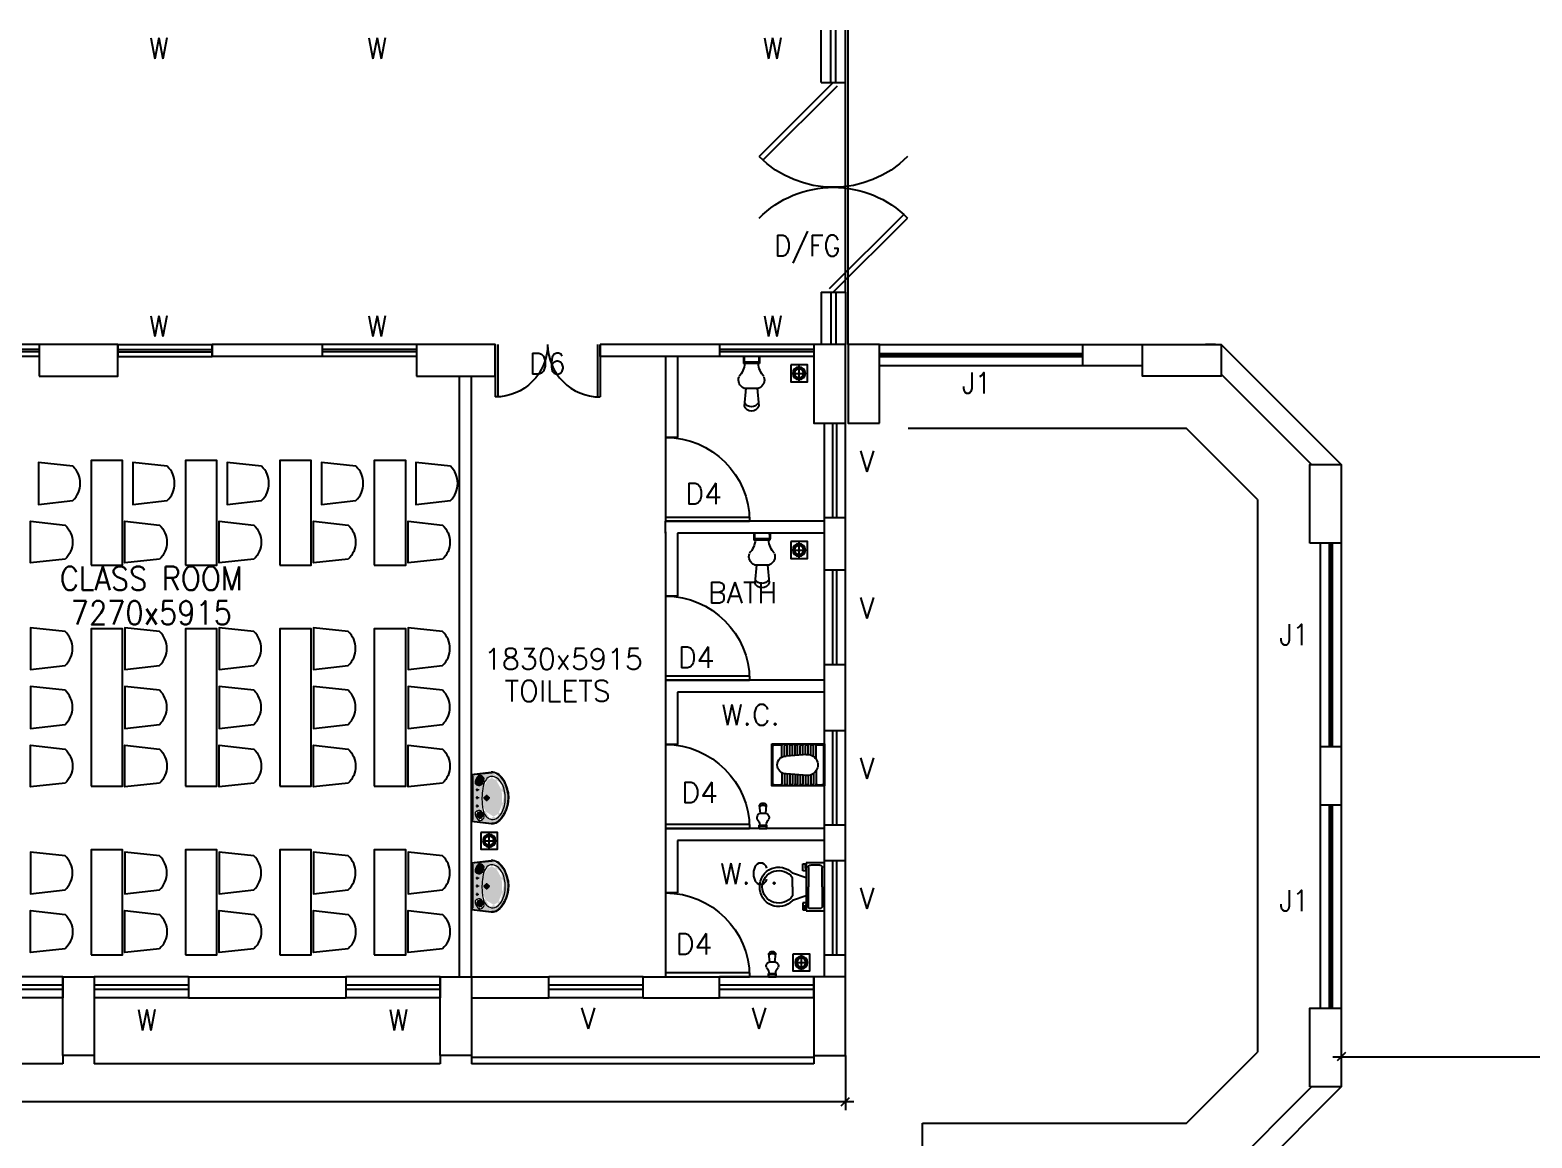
# Model space of a CAD drawing. Extents: x 10161149 to 10263331, y -3696053 to -3547728.
# Drawn here: x 10199293 to 10213620, y -3646430 to -3635863 of the extents above; entities that cross this region are included whole.
import ezdxf
from ezdxf.enums import TextEntityAlignment as Align

# ---------------------------------------------------------------- set-up
doc = ezdxf.new("R2010")
doc.units = 0
doc.header["$MEASUREMENT"] = 0
doc.header["$PDMODE"] = 35
doc.linetypes.add('DASHED', pattern=[0.75, 0.5, -0.25])
doc.layers.get('0').update_dxf_attribs({"linetype": 'CONTINUOUS'})
doc.layers.get('Defpoints').update_dxf_attribs({"linetype": 'CONTINUOUS'})
for name, color, linetype in [('25', 6, 'CONTINUOUS'), ('5', 3, 'CONTINUOUS'), ('COL', 2, 'CONTINUOUS'), ('DAS', 1, 'DASHED'), ('DIM', 8, 'CONTINUOUS'), ('dim1', 5, 'CONTINUOUS'), ('DOOR', 31, 'CONTINUOUS'), ('EWC', 5, 'CONTINUOUS'), ('Exi. Walls', 170, 'CONTINUOUS'), ('floor trap', 9, 'CONTINUOUS'), ('Furn-Hat', 145, 'CONTINUOUS'), ('tap', 8, 'CONTINUOUS'), ('Toi-Euip', 8, 'CONTINUOUS'), ('TXW', 6, 'CONTINUOUS'), ('WATERLINE', 124, 'CONTINUOUS'), ('Window', 4, 'CONTINUOUS')]:
    doc.layers.add(name, color=color, linetype=linetype)
doc.layers.add('toi-fix', color=46, linetype='CONTINUOUS', lineweight=18)
doc.styles.add('ROMANS', font='arial.ttf')
doc.styles.get("Standard").update_dxf_attribs({"font": 'romans.shx'})
doc.dimstyles.new('int. dim', dxfattribs={"dimtxt": 160, "dimasz": 80, "dimexe": 80, "dimexo": 0, "dimgap": 10, "dimtad": 1, "dimdec": 0, "dimzin": 12, "dimdsep": 46, "dimtxsty": 'ROMANS', "dimblk": 'OBLIQUE', "dimcen": 1.5, "dimdle": 80, "dimclrd": 5, "dimclre": 5, "dimclrt": 4, "dimadec": 0, "dimazin": 0, "dimtfac": 1, "dimtdec": 0, "dimtix": 1, "dimtmove": 2, "dimatfit": 3, "dimfxl": 1, "dimtolj": 1, "dimtzin": 0, "dimlwd": -1, "dimlwe": -1, "dimarcsym": 0})

# ---------------------------------------------------------------- blocks, each defined once
blk = doc.blocks.new('_Oblique')
at = {"color": 0, "linetype": 'ByBlock', "lineweight": -2}
blk.add_line((-0.5, -0.5), (0.5, 0.5), dxfattribs=at)
blk = doc.blocks.new('*D66')
at = {"layer": 'Defpoints', "color": 0, "lineweight": -3, "transparency": 16777216}
for p in [(10188951, -3645643), (10207071, -3645643), (10188951, -3646085)]:
    blk.add_point(p, dxfattribs=at)
at = {"layer": 'dim1', "color": 5, "transparency": 16777216}
for p, q in [((10188951, -3645643), (10188951, -3646165)), ((10207071, -3645643), (10207071, -3646165)), ((10207151, -3646085), (10188871, -3646085))]:
    blk.add_line(p, q, dxfattribs=at)
at = {"layer": 'dim1', "color": 5, "transparency": 16777216, "xscale": 80, "yscale": 80, "zscale": 80, "rotation": 180}
blk.add_blockref('_Oblique', (10188951, -3646085), dxfattribs=at)
at = {"layer": 'dim1', "color": 5, "transparency": 16777216, "xscale": 80, "yscale": 80, "zscale": 80}
blk.add_blockref('_Oblique', (10207071, -3646085), dxfattribs=at)
at = {"layer": 'dim1', "color": 4, "transparency": 16777216, "insert": (10198011, -3645993), "char_height": 160, "attachment_point": 5, "style": 'ROMANS'}
blk.add_mtext('\\A1;18120', dxfattribs=at)
blk = doc.blocks.new('DOORP')
at = {"layer": 'DOOR'}
for p, q in [((0, 0), (0, 1)), ((0.05, 0), (0.05, 0.999))]:
    blk.add_line(p, q, dxfattribs=at)
at = {"layer": 'DOOR', "color": 145}
blk.add_arc((0, 0), 1, 0, 90, dxfattribs=at)
blk = doc.blocks.new('*D81')
at = {"layer": 'Defpoints', "color": 0, "lineweight": -3, "transparency": 16777216}
for p in [(10211801, -3645574), (10218801, -3645574), (10218801, -3645655)]:
    blk.add_point(p, dxfattribs=at)
at = {"layer": 'dim1', "color": 5, "transparency": 16777216}
for p, q in [((10211801, -3645574), (10211801, -3645735)), ((10218801, -3645574), (10218801, -3645735)), ((10211721, -3645655), (10218881, -3645655))]:
    blk.add_line(p, q, dxfattribs=at)
at = {"layer": 'dim1', "color": 5, "transparency": 16777216, "xscale": 80, "yscale": 80, "zscale": 80, "rotation": 180}
blk.add_blockref('_Oblique', (10211801, -3645655), dxfattribs=at)
at = {"layer": 'dim1', "color": 5, "transparency": 16777216, "xscale": 80, "yscale": 80, "zscale": 80}
blk.add_blockref('_Oblique', (10218801, -3645655), dxfattribs=at)
at = {"layer": 'dim1', "color": 4, "transparency": 16777216, "insert": (10215301, -3645563), "char_height": 160, "attachment_point": 5, "style": 'ROMANS'}
blk.add_mtext('\\A1;7000', dxfattribs=at)
blk = doc.blocks.new('WINP')
at = {"layer": 'Window'}
for p, q in [((0, 0), (0, 1)), ((0, 1), (1, 1)), ((1, 0), (1, 1)), ((0, 0.6), (1, 0.6)), ((0, 0.4), (1, 0.4)), ((0, 0), (1, 0))]:
    blk.add_line(p, q, dxfattribs=at)
blk = doc.blocks.new('2')
at = {"layer": 'Furn-Hat'}
h = blk.add_hatch(color=200, dxfattribs=at)
h.set_gradient(color1=(176, 43, 238), color2=(222, 165, 248), one_color=1, tint=0.81, name='SPHERICAL')
edge = h.paths.add_edge_path()
edge.add_ellipse((0.83, 2.39), major_axis=(0, 2.74), ratio=1, start_angle=253.1333, end_angle=282.8458)
edge.add_ellipse((0.66, 2.28), major_axis=(0, 2.87), ratio=1, start_angle=226.9131, end_angle=256.353, ccw=False)
edge.add_ellipse((1.97, 1.03), major_axis=(0, 1.06), ratio=1, start_angle=191.403, end_angle=227.6151, ccw=False)
edge.add_ellipse((1.95, 0.79), major_axis=(-0.001, 0.832), ratio=1, start_angle=172.9435, end_angle=196.7003, ccw=False)
edge.add_line((1.85, -0.04), (0, 0.17))
edge.add_ellipse((-0.15, 0.37), major_axis=(0, 0.247), ratio=1, start_angle=216.2128, end_angle=239.0995)
edge.add_line((0.07, 0.24), (1.91, 0.03))
edge.add_ellipse((1.98, 0.81), major_axis=(0, 0.781), ratio=1, start_angle=174.8376, end_angle=213.1867)
edge.add_ellipse((1.82, 1.24), major_axis=(0, 1.23), ratio=1, start_angle=208.7339, end_angle=238.1069)
edge.add_ellipse((1.35, 1.89), major_axis=(0, 2), ratio=1, start_angle=229.2631, end_angle=252.9591)
edge.add_ellipse((0.45, 2.43), major_axis=(0, 3.03), ratio=1, start_angle=248.1478, end_angle=293.8025)
edge.add_ellipse((0.67, 2.61), major_axis=(0, 2.75), ratio=1, start_angle=292.3386, end_angle=313.7886)
edge.add_ellipse((1.96, 3.88), major_axis=(0.001, 0.944), ratio=1, start_angle=311.9795, end_angle=362.8452)
edge.add_line((1.91, 4.83), (0.06, 4.62))
edge.add_ellipse((-0.22, 4.44), major_axis=(0, 0.335), ratio=1, start_angle=301.9908, end_angle=318.3316)
edge.add_line((0, 4.69), (1.85, 4.9))
edge.add_ellipse((1.98, 3.91), major_axis=(0, 0.995), ratio=1, start_angle=311.3713, end_angle=367.5939, ccw=False)
edge.add_ellipse((0.6, 2.54), major_axis=(0, 2.94), ratio=1, start_angle=278.9603, end_angle=313.5987, ccw=False)
h = blk.add_hatch(color=200, dxfattribs=at)
h.set_gradient(color1=(176, 43, 238), color2=(222, 165, 248), one_color=1, tint=0.81, name='INVCYLINDER')
edge = h.paths.add_edge_path()
edge.add_ellipse((-0.15, 0.37), major_axis=(0, 0.247), ratio=1, start_angle=239.0995, end_angle=258.8462, ccw=False)
edge.add_line((0.07, 0.24), (0, 0.25))
edge.add_line((0, 0.25), (0, 4.61))
edge.add_line((0, 4.61), (0.06, 4.62))
edge.add_ellipse((-0.22, 4.44), major_axis=(0, 0.335), ratio=1, start_angle=279.6212, end_angle=301.9908, ccw=False)
edge.add_line((0.11, 4.5), (0.1, 0.32))
h = blk.add_hatch(color=201, dxfattribs=at)
h.set_gradient(color1=(213, 142, 246), color2=(222, 165, 248), one_color=1, tint=0.81, name='SPHERICAL')
edge = h.paths.add_edge_path()
edge.add_ellipse((-0.22, 4.44), major_axis=(0, 0.335), ratio=1, start_angle=279.6212, end_angle=301.9908)
edge.add_line((0.06, 4.62), (1.91, 4.83))
edge.add_ellipse((1.96, 3.88), major_axis=(0.001, 0.944), ratio=1, start_angle=311.9795, end_angle=362.8452, ccw=False)
edge.add_ellipse((0.67, 2.61), major_axis=(0, 2.75), ratio=1, start_angle=292.3386, end_angle=313.7886, ccw=False)
edge.add_ellipse((0.45, 2.43), major_axis=(0, 3.03), ratio=1, start_angle=248.1478, end_angle=293.8025, ccw=False)
edge.add_ellipse((1.35, 1.89), major_axis=(0, 2), ratio=1, start_angle=229.2631, end_angle=252.9591, ccw=False)
edge.add_ellipse((1.82, 1.24), major_axis=(0, 1.23), ratio=1, start_angle=208.7339, end_angle=238.1069, ccw=False)
edge.add_ellipse((1.98, 0.81), major_axis=(0, 0.781), ratio=1, start_angle=174.8376, end_angle=213.1867, ccw=False)
edge.add_line((1.91, 0.03), (0.07, 0.24))
edge.add_ellipse((-0.15, 0.37), major_axis=(0, 0.247), ratio=1, start_angle=239.0995, end_angle=258.8462)
edge.add_line((0.1, 0.32), (0.11, 4.5))
edge = h.paths.add_edge_path(flags=16)
edge.add_ellipse((0.54, 1.68), major_axis=(0.0002, 0.0643), ratio=1, start_angle=0, end_angle=360, ccw=False)
edge = h.paths.add_edge_path(flags=16)
edge.add_ellipse((0.75, 0.77), major_axis=(0.001, 0.492), ratio=1, start_angle=372.9151, end_angle=415.0496)
edge.add_ellipse((0.66, 0.93), major_axis=(0, 0.34), ratio=1, start_angle=68.6534, end_angle=118.0903)
edge.add_ellipse((1.55, 1.19), major_axis=(0, 1.26), ratio=1, start_angle=109.4436, end_angle=129.259)
edge.add_ellipse((0.76, 0.48), major_axis=(0, 0.207), ratio=1, start_angle=116.7852, end_angle=207.4853)
edge.add_ellipse((0.68, 0.84), major_axis=(0.003, 0.569), ratio=1, start_angle=198.6155, end_angle=235.2982)
edge.add_ellipse((1.01, 0.63), major_axis=(0, 0.179), ratio=1, start_angle=230.4595, end_angle=309.5311)
edge.add_arc((1.2, 0.8), 0.086, 143.8926, 223.9597, ccw=False)
edge.add_arc((1.21, 0.82), 0.0872, 59.6713, 155.4896, ccw=False)
edge.add_ellipse((2.73, 1.67), major_axis=(0, 1.67), ratio=1, start_angle=108.7156, end_angle=120.4399)
edge.add_ellipse((2.03, 1.15), major_axis=(0, 0.801), ratio=1, start_angle=113.6541, end_angle=156.3424)
edge.add_ellipse((1.91, 1.34), major_axis=(0, 0.947), ratio=1, start_angle=167.3152, end_angle=194.3844)
edge.add_ellipse((1.73, 1.61), major_axis=(0, 1.26), ratio=1, start_angle=199.4142, end_angle=242.3113)
edge.add_ellipse((0.73, 2.3), major_axis=(0, 2.47), ratio=1, start_angle=238.946, end_angle=269.4836)
edge.add_ellipse((0.23, 2.48), major_axis=(0, 2.98), ratio=1, start_angle=266.1625, end_angle=294.5971)
edge.add_ellipse((1.64, 3.2), major_axis=(0, 1.4), ratio=1, start_angle=291.6011, end_angle=328.054)
edge.add_ellipse((2, 3.79), major_axis=(0, 0.709), ratio=1, start_angle=327.5861, end_angle=383.2162)
edge.add_ellipse((2.18, 3.44), major_axis=(0, 1.1), ratio=1, start_angle=384.9893, end_angle=432.0066)
edge.add_arc((1.21, 4.06), 0.0773, 202.0693, 284.8477, ccw=False)
edge.add_arc((1.2, 4.08), 0.086, 136.0403, 216.1074, ccw=False)
edge.add_ellipse((1.01, 4.25), major_axis=(0, 0.179), ratio=1, start_angle=230.4689, end_angle=309.5405)
edge.add_ellipse((0.68, 4.04), major_axis=(-0.003, 0.569), ratio=1, start_angle=304.7018, end_angle=341.3845)
edge.add_ellipse((0.76, 4.4), major_axis=(0, 0.207), ratio=1, start_angle=332.4116, end_angle=423.1117)
edge.add_ellipse((1.55, 3.69), major_axis=(0.01, 1.26), ratio=1, start_angle=411.1189, end_angle=430.9342)
edge.add_ellipse((0.66, 3.95), major_axis=(0, 0.34), ratio=1, start_angle=61.9097, end_angle=111.3466)
edge.add_ellipse((0.75, 4.11), major_axis=(0.003, 0.492), ratio=1, start_angle=125.3669, end_angle=167.5014)
edge.add_ellipse((0.73, 3.94), major_axis=(0, 0.319), ratio=1, start_angle=163.9108, end_angle=209.8663)
edge.add_ellipse((1.14, 3.59), major_axis=(-0.002, 0.268), ratio=1, start_angle=387.9183, end_angle=433.2607, ccw=False)
edge.add_ellipse((1.07, 3.77), major_axis=(0, 0.0739), ratio=1, start_angle=281.3136, end_angle=401.6955, ccw=False)
edge.add_ellipse((2.18, 3.44), major_axis=(0, 1.1), ratio=1, start_angle=432.0066, end_angle=441.9912)
edge.add_ellipse((3.97, 2.89), major_axis=(0, 2.96), ratio=1, start_angle=436.108, end_angle=445.7027)
edge.add_ellipse((8.3, 2.4), major_axis=(0, 7.32), ratio=1, start_angle=444.4585, end_angle=449.7636)
edge.add_ellipse((8.98, 2.78), major_axis=(0.01, 8.01), ratio=1, start_angle=92.5395, end_angle=98.8367)
edge.add_ellipse((2.73, 1.67), major_axis=(0, 1.67), ratio=1, start_angle=94.0582, end_angle=108.7156)
edge.add_ellipse((1.07, 1.13), major_axis=(-0.0003, 0.0855), ratio=1, start_angle=142.4726, end_angle=276.6239, ccw=False)
edge.add_ellipse((1.14, 1.3), major_axis=(0.002, 0.268), ratio=1, start_angle=106.7393, end_angle=152.0817, ccw=False)
edge.add_ellipse((0.73, 0.94), major_axis=(-0.001, 0.319), ratio=1, start_angle=329.9021, end_angle=375.8576)
edge = h.paths.add_edge_path(flags=16)
edge.add_ellipse((0.54, 2.42), major_axis=(0.0008, 0.0643), ratio=1, start_angle=0, end_angle=360, ccw=False)
edge = h.paths.add_edge_path(flags=0)
edge.add_ellipse((1.43, 2.44), major_axis=(0, 0.216), ratio=1, start_angle=0, end_angle=360, ccw=False)
edge = h.paths.add_edge_path(flags=0)
edge.add_ellipse((1.43, 2.44), major_axis=(-0.001, 0.155), ratio=1, start_angle=0, end_angle=360, ccw=False)
edge = h.paths.add_edge_path(flags=0)
edge.add_ellipse((1.43, 2.44), major_axis=(0, 0.109), ratio=1, start_angle=0, end_angle=360, ccw=False)
edge = h.paths.add_edge_path(flags=16)
edge.add_ellipse((0.54, 3.22), major_axis=(0.0002, 0.0643), ratio=1, start_angle=0, end_angle=360, ccw=False)
h = blk.add_hatch(color=254, dxfattribs=at)
h.set_gradient(color1=(234, 198, 250), color2=(223, 166, 247), one_color=1, tint=0.81, name='SPHERICAL')
edge = h.paths.add_edge_path()
edge.add_ellipse((1.07, 3.77), major_axis=(0, 0.0739), ratio=1, start_angle=281.3136, end_angle=401.6955)
edge.add_ellipse((1.14, 3.59), major_axis=(-0.002, 0.268), ratio=1, start_angle=387.9183, end_angle=433.2607)
edge.add_ellipse((0.73, 3.94), major_axis=(0, 0.319), ratio=1, start_angle=163.9108, end_angle=209.8663, ccw=False)
edge.add_ellipse((0.75, 4.11), major_axis=(0.003, 0.492), ratio=1, start_angle=125.3669, end_angle=167.5014, ccw=False)
edge.add_ellipse((0.66, 3.95), major_axis=(0, 0.34), ratio=1, start_angle=61.9097, end_angle=111.3466, ccw=False)
edge.add_ellipse((1.55, 3.69), major_axis=(0.01, 1.26), ratio=1, start_angle=411.1189, end_angle=430.9342, ccw=False)
edge.add_ellipse((0.76, 4.4), major_axis=(0, 0.207), ratio=1, start_angle=332.4116, end_angle=423.1117, ccw=False)
edge.add_ellipse((0.68, 4.04), major_axis=(-0.003, 0.569), ratio=1, start_angle=304.7018, end_angle=341.3845, ccw=False)
edge.add_ellipse((1.01, 4.25), major_axis=(0, 0.179), ratio=1, start_angle=230.4689, end_angle=309.5405, ccw=False)
edge.add_arc((1.2, 4.08), 0.086, 136.0403, 216.1074)
edge.add_arc((1.21, 4.06), 0.0773, 202.0693, 284.8477)
edge.add_ellipse((2.18, 3.44), major_axis=(0, 1.1), ratio=1, start_angle=384.9893, end_angle=432.0066)
h = blk.add_hatch(color=254, dxfattribs=at)
h.set_gradient(color1=(234, 198, 250), color2=(223, 166, 247), one_color=1, tint=0.81, name='SPHERICAL')
edge = h.paths.add_edge_path()
edge.add_ellipse((1.64, 3.2), major_axis=(0, 1.4), ratio=1, start_angle=291.6011, end_angle=328.054)
edge.add_ellipse((0.23, 2.48), major_axis=(0, 2.98), ratio=1, start_angle=266.1625, end_angle=294.5971, ccw=False)
edge.add_ellipse((0.73, 2.3), major_axis=(0, 2.47), ratio=1, start_angle=238.946, end_angle=269.4836, ccw=False)
edge.add_ellipse((1.73, 1.61), major_axis=(0, 1.26), ratio=1, start_angle=199.4142, end_angle=242.3113, ccw=False)
edge.add_ellipse((1.91, 1.34), major_axis=(0, 0.947), ratio=1, start_angle=167.3152, end_angle=194.3844, ccw=False)
edge.add_ellipse((2.03, 1.15), major_axis=(0, 0.801), ratio=1, start_angle=113.6541, end_angle=156.3424, ccw=False)
edge.add_ellipse((2.73, 1.67), major_axis=(0, 1.67), ratio=1, start_angle=94.0582, end_angle=120.4399, ccw=False)
edge.add_ellipse((8.98, 2.78), major_axis=(0.01, 8.01), ratio=1, start_angle=92.5395, end_angle=98.8367, ccw=False)
edge.add_ellipse((8.3, 2.4), major_axis=(0, 7.32), ratio=1, start_angle=444.4585, end_angle=449.7636, ccw=False)
edge.add_ellipse((3.97, 2.89), major_axis=(0, 2.96), ratio=1, start_angle=436.108, end_angle=445.7027, ccw=False)
edge.add_ellipse((2.18, 3.44), major_axis=(0, 1.1), ratio=1, start_angle=384.9893, end_angle=441.9912, ccw=False)
edge.add_ellipse((2, 3.79), major_axis=(0, 0.709), ratio=1, start_angle=327.5861, end_angle=383.2162, ccw=False)
edge = h.paths.add_edge_path(flags=16)
edge.add_ellipse((1.43, 2.44), major_axis=(0, 0.216), ratio=1, start_angle=0, end_angle=360, ccw=False)
edge = h.paths.add_edge_path(flags=0)
edge.add_ellipse((1.43, 2.44), major_axis=(-0.001, 0.155), ratio=1, start_angle=0, end_angle=360, ccw=False)
edge = h.paths.add_edge_path(flags=0)
edge.add_ellipse((1.43, 2.44), major_axis=(0, 0.109), ratio=1, start_angle=0, end_angle=360, ccw=False)
h = blk.add_hatch(color=254, dxfattribs=at)
h.set_gradient(color1=(234, 198, 250), color2=(223, 166, 247), one_color=1, tint=0.81, name='SPHERICAL')
edge = h.paths.add_edge_path()
edge.add_ellipse((1.55, 1.19), major_axis=(0, 1.26), ratio=1, start_angle=109.4436, end_angle=129.259)
edge.add_ellipse((0.76, 0.48), major_axis=(0, 0.207), ratio=1, start_angle=116.7852, end_angle=207.4853)
edge.add_ellipse((0.68, 0.84), major_axis=(0.003, 0.569), ratio=1, start_angle=198.6155, end_angle=235.2982)
edge.add_ellipse((1.01, 0.63), major_axis=(0, 0.179), ratio=1, start_angle=230.4595, end_angle=309.5311)
edge.add_arc((1.2, 0.8), 0.086, 143.8926, 223.9597, ccw=False)
edge.add_arc((1.21, 0.82), 0.0872, 59.6713, 155.4896, ccw=False)
edge.add_ellipse((2.73, 1.67), major_axis=(0, 1.67), ratio=1, start_angle=108.7156, end_angle=120.4399, ccw=False)
edge.add_ellipse((1.07, 1.13), major_axis=(-0.0003, 0.0855), ratio=1, start_angle=142.4726, end_angle=276.6239, ccw=False)
edge.add_ellipse((1.14, 1.3), major_axis=(0.002, 0.268), ratio=1, start_angle=106.7393, end_angle=152.0817, ccw=False)
edge.add_ellipse((0.73, 0.94), major_axis=(-0.001, 0.319), ratio=1, start_angle=329.9021, end_angle=375.8576)
edge.add_ellipse((0.75, 0.77), major_axis=(0.001, 0.492), ratio=1, start_angle=372.9151, end_angle=415.0496)
edge.add_ellipse((0.66, 0.93), major_axis=(0, 0.34), ratio=1, start_angle=68.6534, end_angle=118.0903)
at = {"layer": 'toi-fix', "color": 7}
for p, q in [((0, 4.69), (1.85, 4.9)), ((0, 4.61), (1.91, 4.83)), ((0, 0.17), (0, 4.69)), ((0.1, 0.32), (0.11, 4.5)), ((0.67, 3.22), (0.39, 3.22)), ((0.54, 3.34), (0.54, 3.08)), ((0.72, 2.42), (0.39, 2.42)), ((0.72, 1.68), (0.39, 1.68)), ((0.54, 2.55), (0.54, 2.28)), ((0.54, 1.8), (0.54, 1.54)), ((1.73, 2.44), (1.12, 2.44)), ((1.43, 2.14), (1.43, 2.74)), ((0, 0.25), (1.91, 0.03)), ((0, 0.17), (1.85, -0.04))]:
    blk.add_line(p, q, dxfattribs=at)
at = {"layer": 'toi-fix', "color": 7, "extrusion": (0, 0, -1)}
for centre, major_axis, start_param, end_param in [((-0.22, 4.44), (0, 0.335), 0.727251, 1.402875), ((1.55, 3.69), (0.01, 1.26), -1.238036, -0.892193), ((0.76, 4.4), (0, 0.207), -1.101507, 0.481509), ((0.68, 4.04), (-0.003, 0.569), 0.324902, 0.965135), ((2.18, 3.44), (0, 1.1), -1.431017, -0.436146), ((1.01, 4.25), (0, 0.179), 0.880684, 2.260744), ((2, 3.79), (0, 0.709), -0.405199, 0.56573), ((1.98, 3.91), (0, 0.995), -0.132539, 0.848731), ((1.96, 3.88), (0.001, 0.944), -0.049658, 0.838116), ((1.64, 3.2), (0, 1.4), 0.557563, 1.193786), ((0.67, 2.61), (0, 2.75), 0.806541, 1.180915), ((0.6, 2.54), (0, 2.94), 0.809856, 1.41441), ((0.66, 3.95), (0, 0.34), 4.33982, 5.202657), ((0.75, 4.11), (0.003, 0.492), 3.359735, 4.09512), ((0.54, 3.22), (0.0002, 0.0643), 3.139035, 9.42222), ((0.73, 3.94), (0, 0.319), 2.620328, 3.422401), ((1.14, 3.59), (-0.002, 0.268), -1.278641, -0.487266), ((8.3, 2.4), (0, 7.32), -1.56667, -1.474079), ((1.07, 3.77), (0, 0.0739), -0.727724, 1.373337), ((3.97, 2.89), (0, 2.96), -1.495794, -1.328336), ((1.2, 4.08), (-0.0608, 0.0608), 4.867594, 6.265028), ((1.21, 4.06), (0.0547, 0.0547), 2.097053, 3.541809), ((0.23, 2.48), (0, 2.98), 1.141495, 1.637774), ((0.45, 2.43), (0, 3.03), 1.155365, 1.952189), ((0.83, 2.39), (0, 2.74), 1.346594, 1.865175), ((0.54, 1.68), (0.0002, 0.0643), 3.139035, 9.42222), ((0.54, 2.42), (0.0008, 0.0643), 3.12883, 9.412015), ((8.98, 2.78), (0.01, 8.01), 4.558159, 4.668067), ((2.73, 1.67), (0, 1.67), 4.181112, 4.641559), ((1.43, 2.44), (0, 0.216), 3.141254, 9.424439), ((1.43, 2.44), (-0.001, 0.155), 3.145308, 9.428493), ((1.43, 2.44), (0, 0.109), 3.142047372431534, 9.42523267961112), ((0.66, 2.28), (0, 2.87), 1.808981, 2.322804), ((0.73, 2.3), (0, 2.47), 1.579809, 2.112792), ((-0.15, 0.37), (0, 0.247), 1.765467, 2.50956), ((0.66, 0.93), (0, 0.34), 4.222121, 5.084958), ((0.75, 0.77), (0.001, 0.492), -0.960797, -0.225412), ((1.55, 1.19), (0, 1.26), 4.027191, 4.373034), ((0.76, 0.48), (0, 0.207), 2.661884, 4.2449), ((0.73, 0.94), (-0.001, 0.319), -0.276767, 0.525307), ((0.68, 0.84), (0.003, 0.569), 2.176458, 2.816691), ((1.14, 1.3), (0.002, 0.268), 3.628858, 4.420234), ((1.07, 1.13), (-0.0003, 0.0855), 1.455188, 3.796569), ((1.2, 0.8), (-0.0608, 0.0608), 4.730546, 6.12798), ((1.21, 0.82), (0.0617, 0.0617), 4.354779, 6.027124), ((1.01, 0.63), (0, 0.179), 0.880848, 2.260908), ((2.03, 1.15), (0, 0.801), 3.554495, 4.299548), ((1.91, 1.34), (0, 0.947), 2.890537, 3.362984), ((1.98, 0.81), (0, 0.781), 2.562376, 3.231693), ((1.73, 1.61), (0, 1.26), 2.054055, 2.802751), ((1.97, 1.03), (0, 1.06), 2.310552, 2.942572), ((1.82, 1.24), (0, 1.23), 2.127435, 2.640092), ((1.35, 1.89), (0, 2), 1.868215, 2.281789), ((1.95, 0.79), (-0.001, 0.832), 2.850118, 3.264751)]:
    blk.add_ellipse(centre, major_axis=major_axis, ratio=1, start_param=start_param, end_param=end_param, dxfattribs=at)
blk = doc.blocks.new('A$C70ED7303')
at = {"layer": 'EWC', "color": 11}
for p, q in [((0, 0), (229, 0)), ((229, 0), (229, -174)), ((-229, 0), (0, 0)), ((-229, -174), (-229, 0)), ((-207, -44), (-207, -131)), ((0, -22), (-185, -22)), ((0, -22), (185, -22)), ((207, -44), (207, -131)), ((229, -174), (-229, -174)), ((-218, -207), (-218, -185)), ((-218, -185), (-174, -185)), ((-153, -207), (-218, -207)), ((-185, -153), (0, -153)), ((-174, -185), (-174, -174)), ((-153, -174), (-153, -207)), ((-87, -174), (-131, -305)), ((185, -153), (0, -153)), ((87, -174), (131, -305)), ((153, -174), (153, -207)), ((153, -207), (218, -207)), ((174, -185), (174, -174)), ((218, -185), (174, -185)), ((218, -207), (218, -185)), ((0, -305), (-87, -305)), ((0, -305), (87, -305))]:
    blk.add_line(p, q, dxfattribs=at)
for centre, major_axis, start_param, end_param in [((-188, -41), (13.6, -13.6), 2.214297, 4.068888), ((-188, -134), (-13.6, -13.6), 5.35589, 7.21048), ((188, -41), (13.6, -13.6), 0.643501, 2.498091), ((188, -134), (-13.6, -13.6), 0.643501, 2.498091), ((-7, -436), (-128, -128), 4.686239, 7.105146), ((5, -435), (-113, -113), 4.541602, 7.039318), ((7, -436), (56, -172), -0.351019, 2.067888), ((-5, -435), (-113, -113), 0.814663, 3.31238)]:
    blk.add_ellipse(centre, major_axis=major_axis, ratio=1, start_param=start_param, end_param=end_param, dxfattribs=at)
blk = doc.blocks.new('A$C0B5D0E53')
at = {"layer": 'tap', "color": 7}
for p, q in [((0, 10.6), (0, 46.6)), ((0, 46.6), (15.3, 46.6)), ((1.3, 45), (12.3, 45)), ((12.3, 10.6), (12.3, 46.6)), ((15.3, 10.7), (15.3, 46.6)), ((70.5, 45.4), (70.5, 11.9)), ((70.5, 41), (110.5, 44.7)), ((0, 10.6), (12.3, 10.6)), ((1.3, 12.1), (12.3, 12.1)), ((12.3, 10.7), (15.3, 10.7)), ((70.5, 16.2), (110.5, 12.2))]:
    blk.add_line(p, q, dxfattribs=at)
for centre, radius, start, end in [((2.5, 42.7), 2.66, 117.11, 161.7293), ((8.1, 99), 56.2, 277.358, 310.4214), ((51.6, 36.7), 20.8, 24.7259, 109.7544), ((93.9, 28.5), 17.7, 301.8025, 58.5186), ((103.5, 28.5), 17.7, 293.45, 66.55), ((2.5, 14.5), 2.66, 198.2707, 242.89), ((8.1, -41.8), 56.2, 49.5786, 82.642), ((51.6, 20.6), 20.8, 250.2456, 335.2741)]:
    blk.add_arc(centre, radius, start, end, dxfattribs=at)
blk = doc.blocks.new('FT')
at = {"layer": 'floor trap', "color": 7}
for p, q in [((0, 40), (10, 40)), ((16.3, 40), (63.8, 40)), ((40, 16.3), (40, 63.7)), ((70, 40), (80, 40))]:
    blk.add_line(p, q, dxfattribs=at)
at = {"layer": 'floor trap', "color": 7, "ltscale": 100}
blk.add_lwpolyline([(80, 0), (0, 0), (0, 80), (80, 80)], close=True, dxfattribs=at)
at = {"layer": 'floor trap', "color": 7}
for radius in [30, 23.7, 21.9]:
    blk.add_circle((40, 40), radius, dxfattribs=at)
blk = doc.blocks.new('3')
at = {"layer": 'Toi-Euip'}
for p, q in [((-3.8, 4.1), (-3.8, 4.6)), ((-0.1, 4.7), (-3.7, 4.7)), ((0, 4.1), (0, 4.6)), ((-3.8, 3.6), (-3.8, 3.65)), ((-3.8, 3.1), (-3.8, 3.15)), ((-2.47, 4), (-3.7, 4)), ((-2.72, 3.75), (-3.7, 3.75)), ((-2.85, 3.5), (-3.7, 3.5)), ((-2.9, 3.25), (-3.7, 3.25)), ((-2.89, 3), (-3.7, 3)), ((-2.9, 3.18), (-2.75, 1.15)), ((-1.33, 4), (-0.1, 4)), ((-1.08, 3.75), (-0.1, 3.75)), ((-0.9, 3.18), (-1.05, 1.15)), ((-0.95, 3.5), (-0.1, 3.5)), ((-0.91, 3), (-0.1, 3)), ((-0.9, 3.25), (-0.1, 3.25)), ((0, 3.6), (0, 3.65)), ((0, 3.1), (0, 3.15)), ((-3.8, 2.6), (-3.8, 2.65)), ((-3.8, 2.1), (-3.8, 2.15)), ((-3.8, 1.6), (-3.8, 1.65)), ((-2.87, 2.75), (-3.7, 2.75)), ((-2.85, 2.5), (-3.7, 2.5)), ((-2.83, 2.25), (-3.7, 2.25)), ((-2.81, 2), (-3.7, 2)), ((-2.79, 1.75), (-3.7, 1.75)), ((-2.78, 1.5), (-3.7, 1.5)), ((-1.02, 1.5), (-0.1, 1.5)), ((-1.01, 1.75), (-0.1, 1.75)), ((-0.99, 2), (-0.1, 2)), ((-0.97, 2.25), (-0.1, 2.25)), ((-0.95, 2.5), (-0.1, 2.5)), ((-0.93, 2.75), (-0.1, 2.75)), ((0, 2.6), (0, 2.65)), ((0, 2.1), (0, 2.15)), ((0, 1.6), (0, 1.65)), ((-3.8, 1.1), (-3.8, 1.15)), ((-3.8, 0), (-3.8, 0.65)), ((-2.76, 1.25), (-3.7, 1.25)), ((-2.74, 1), (-3.7, 1)), ((-2.65, 0.75), (-3.7, 0.75)), ((-1.15, 0.75), (-0.1, 0.75)), ((-1.06, 1), (-0.1, 1)), ((-1.04, 1.25), (-0.1, 1.25)), ((0, 1.1), (0, 1.15)), ((0, 0), (0, 0.65)), ((-3.7, -0.1), (-0.1, -0.1))]:
    blk.add_line(p, q, dxfattribs=at)
blk.add_lwpolyline([(0.1, -0.2), (0.1, 4.8), (-3.9, 4.8), (-3.9, -0.2)], close=True, dxfattribs=at)
for centre, radius, start, end in [((-3.7, 4.6), 0.1, 90, 180), ((-0.1, 4.6), 0.1, 0, 90), ((-3.7, 4.1), 0.1, 180, 270), ((-3.7, 3.65), 0.1, 90, 180), ((-3.7, 3.6), 0.1, 180, 270), ((-3.7, 3.15), 0.1, 90, 180), ((-3.7, 3.1), 0.1, 180, 270), ((-1.9, 3.18), 1, 351.5502, 188.4498), ((-0.1, 4.1), 0.1, 270, 0), ((-0.1, 3.65), 0.1, 0, 90), ((-0.1, 3.6), 0.1, 270, 0), ((-0.1, 3.15), 0.1, 0, 90), ((-0.1, 3.1), 0.1, 270, 0), ((-3.7, 2.65), 0.1, 90, 180), ((-3.7, 2.6), 0.1, 180, 270), ((-3.7, 2.15), 0.1, 90, 180), ((-3.7, 2.1), 0.1, 180, 270), ((-3.7, 1.65), 0.1, 90, 180), ((-3.7, 1.6), 0.1, 180, 270), ((-0.1, 2.65), 0.1, 0, 90), ((-0.1, 2.6), 0.1, 270, 0), ((-0.1, 2.15), 0.1, 0, 90), ((-0.1, 2.1), 0.1, 270, 0), ((-0.1, 1.65), 0.1, 0, 90), ((-0.1, 1.6), 0.1, 270, 0), ((-3.7, 1.15), 0.1, 90, 180), ((-3.7, 1.1), 0.1, 180, 270), ((-3.7, 0.65), 0.1, 90, 180), ((-3.7, 0), 0.1, 180, 270.0031), ((-1.9, 1.15), 0.85, 180, 0), ((-0.1, 1.15), 0.1, 0, 90), ((-0.1, 1.1), 0.1, 270, 0), ((-0.1, 0.65), 0.1, 0, 90), ((-0.1, 0), 0.1, 270, 0)]:
    blk.add_arc(centre, radius, start, end, dxfattribs=at)

msp = doc.modelspace()

# ---------------------------------------------------------------- linework, layer by layer
at = {"layer": '25'}
for p, q in [((10206841, -3636363), (10206841, -3635863)), ((10206933, -3636363), (10206933, -3635863)), ((10206979, -3636363), (10206979, -3635863)), ((10207071, -3636363), (10207071, -3635863)), ((10206841, -3638363), (10206841, -3638863)), ((10206933, -3638363), (10206933, -3638863)), ((10206979, -3638363), (10206979, -3638863)), ((10207071, -3638363), (10207071, -3638863)), ((10207396, -3638863), (10209336, -3638863)), ((10207396, -3638948), (10209336, -3638948)), ((10207396, -3638978), (10209336, -3638978)), ((10207396, -3639063), (10209336, -3639063)), ((10205356, -3639748), (10205356, -3640548)), ((10211601, -3640758.2), (10211601, -3642698.2)), ((10211686, -3640758.2), (10211686, -3642698.2)), ((10211716, -3640758.2), (10211716, -3642698.2)), ((10211801, -3640758.2), (10211801, -3642698.2)), ((10205356, -3641263), (10205356, -3642063)), ((10205356, -3642678), (10205356, -3643478)), ((10211601, -3643252.7), (10211601, -3645192.7)), ((10211686, -3643252.7), (10211686, -3645192.7)), ((10211716, -3643252.7), (10211716, -3645192.7)), ((10211801, -3643252.7), (10211801, -3645192.7)), ((10205356, -3644093), (10205356, -3644893))]:
    msp.add_line(p, q, dxfattribs=at)
for points in [[(10199876.6, -3640967.1), (10200176.6, -3640967.1), (10200176.6, -3639967.1), (10199876.6, -3639967.1)], [(10200776.6, -3640967.1), (10201076.6, -3640967.1), (10201076.6, -3639967.1), (10200776.6, -3639967.1)], [(10201676.6, -3640967.1), (10201976.6, -3640967.1), (10201976.6, -3639967.1), (10201676.6, -3639967.1)], [(10202576.6, -3640967.1), (10202876.6, -3640967.1), (10202876.6, -3639967.1), (10202576.6, -3639967.1)], [(10199876.6, -3643074.6), (10200176.6, -3643074.6), (10200176.6, -3641574.6), (10199876.6, -3641574.6)], [(10200776.6, -3643074.6), (10201076.6, -3643074.6), (10201076.6, -3641574.6), (10200776.6, -3641574.6)], [(10201676.6, -3643074.6), (10201976.6, -3643074.6), (10201976.6, -3641574.6), (10201676.6, -3641574.6)], [(10202576.6, -3643074.6), (10202876.6, -3643074.6), (10202876.6, -3641574.6), (10202576.6, -3641574.6)], [(10199876.6, -3644682.1), (10200176.6, -3644682.1), (10200176.6, -3643682.1), (10199876.6, -3643682.1)], [(10200776.6, -3644682.1), (10201076.6, -3644682.1), (10201076.6, -3643682.1), (10200776.6, -3643682.1)], [(10201676.6, -3644682.1), (10201976.6, -3644682.1), (10201976.6, -3643682.1), (10201676.6, -3643682.1)], [(10202576.6, -3644682.1), (10202876.6, -3644682.1), (10202876.6, -3643682.1), (10202576.6, -3643682.1)]]:
    msp.add_lwpolyline(points, close=True, dxfattribs=at)
at = {"layer": 'COL', "color": 2}
for points in [[(10199381, -3639163), (10200131, -3639163), (10200131, -3638863), (10199381, -3638863)], [(10202981, -3639163), (10203731, -3639163), (10203731, -3638863), (10202981, -3638863)], [(10207071, -3639613), (10207071, -3638863), (10206771, -3638863), (10206771, -3639613)], [(10207396, -3639613), (10207396, -3638863), (10207096, -3638863), (10207096, -3639613)], [(10209905.7, -3638863), (10210655.7, -3638863), (10210655.7, -3639163), (10209905.7, -3639163)], [(10211501, -3640758.2), (10211501, -3640008.2), (10211801, -3640008.2), (10211801, -3640758.2)], [(10199606, -3645643), (10199606, -3644893), (10199906, -3644893), (10199906, -3645643)], [(10203206, -3645643), (10203206, -3644893), (10203506, -3644893), (10203506, -3645643)], [(10207071, -3645643), (10207071, -3644893), (10206771, -3644893), (10206771, -3645643)], [(10211501, -3645942.7), (10211501, -3645192.7), (10211801, -3645192.7), (10211801, -3645942.7)]]:
    msp.add_lwpolyline(points, close=True, dxfattribs=at)
at = {"layer": 'DAS', "linetype": 'Continuous'}
for p, q in [((10207096, -3638863), (10207096, -3635863)), ((10207071, -3638363), (10207071, -3636363)), ((10210324.4, -3639663), (10207671, -3639663)), ((10211001, -3640339.6), (10210324.4, -3639663)), ((10211001, -3640339.6), (10211001, -3645611.3)), ((10206771, -3645093), (10206771, -3645663)), ((10210324.4, -3646288), (10211001, -3645611.3)), ((10199606, -3645723), (10196306, -3645723)), ((10199606, -3645643), (10199606, -3645723)), ((10199906, -3645643), (10199906, -3645723)), ((10203206, -3645723), (10199906, -3645723)), ((10203206, -3645643), (10203206, -3645723)), ((10203506, -3645643), (10203506, -3645723)), ((10206771, -3645663), (10203506, -3645663)), ((10206771, -3645723), (10203506, -3645723)), ((10206771, -3645643), (10206771, -3645723)), ((10207806, -3646788), (10207806, -3646288)), ((10207806, -3646288), (10210324.4, -3646288))]:
    msp.add_line(p, q, dxfattribs=at)
at = {"layer": 'DAS', "linetype": 'Continuous', "const_width": 30}
for points in [[(10207396, -3638963), (10209336, -3638963)], [(10211701, -3640758.2), (10211701, -3642698.2)], [(10211701, -3643252.7), (10211701, -3645192.7)]]:
    msp.add_lwpolyline(points, dxfattribs=at)
at = {"layer": 'dim1'}
msp.add_line((10203506, -3645643), (10203506, -3645663), dxfattribs=at)
for points in [[(10199702.7, -3640024), (10199372.7, -3639989.2), (10199372.7, -3640387.3), (10199702.7, -3640349.4, 0.4301363)], [(10200602.7, -3640024), (10200272.7, -3639989.2), (10200272.7, -3640387.3), (10200602.7, -3640349.4, 0.4301363)], [(10201502.7, -3640024), (10201172.7, -3639989.2), (10201172.7, -3640387.3), (10201502.7, -3640349.4, 0.4301363)], [(10202402.7, -3640024), (10202072.7, -3639989.2), (10202072.7, -3640387.3), (10202402.7, -3640349.4, 0.4301363)], [(10203302.7, -3640024), (10202972.7, -3639989.2), (10202972.7, -3640387.3), (10203302.7, -3640349.4, 0.4301363)], [(10199628.8, -3640910.2), (10199298.8, -3640945), (10199298.8, -3640546.9), (10199628.8, -3640584.7, -0.4301363)], [(10200528.8, -3640910.2), (10200198.8, -3640945), (10200198.8, -3640546.9), (10200528.8, -3640584.7, -0.4301363)], [(10201428.8, -3640910.2), (10201098.8, -3640945), (10201098.8, -3640546.9), (10201428.8, -3640584.7, -0.4301363)], [(10202328.8, -3640910.2), (10201998.8, -3640945), (10201998.8, -3640546.9), (10202328.8, -3640584.7, -0.4301363)], [(10203228.8, -3640910.2), (10202898.8, -3640945), (10202898.8, -3640546.9), (10203228.8, -3640584.7, -0.4301363)], [(10199628.8, -3641599.6), (10199298.8, -3641564.8), (10199298.8, -3641962.9), (10199628.8, -3641925, 0.4301363)], [(10200528.8, -3641599.6), (10200198.8, -3641564.8), (10200198.8, -3641962.9), (10200528.8, -3641925, 0.4301363)], [(10201428.8, -3641599.6), (10201098.8, -3641564.8), (10201098.8, -3641962.9), (10201428.8, -3641925, 0.4301363)], [(10202328.8, -3641599.6), (10201998.8, -3641564.8), (10201998.8, -3641962.9), (10202328.8, -3641925, 0.4301363)], [(10203228.8, -3641599.6), (10202898.8, -3641564.8), (10202898.8, -3641962.9), (10203228.8, -3641925, 0.4301363)], [(10199628.8, -3642160.3), (10199298.8, -3642125.5), (10199298.8, -3642523.6), (10199628.8, -3642485.8, 0.4301363)], [(10200528.8, -3642160.3), (10200198.8, -3642125.5), (10200198.8, -3642523.6), (10200528.8, -3642485.8, 0.4301363)], [(10201428.8, -3642160.3), (10201098.8, -3642125.5), (10201098.8, -3642523.6), (10201428.8, -3642485.8, 0.4301363)], [(10202328.8, -3642160.3), (10201998.8, -3642125.5), (10201998.8, -3642523.6), (10202328.8, -3642485.8, 0.4301363)], [(10203228.8, -3642160.3), (10202898.8, -3642125.5), (10202898.8, -3642523.6), (10203228.8, -3642485.8, 0.4301363)], [(10199628.8, -3643046.5), (10199298.8, -3643081.3), (10199298.8, -3642683.2), (10199628.8, -3642721, -0.4301363)], [(10200528.8, -3643046.5), (10200198.8, -3643081.3), (10200198.8, -3642683.2), (10200528.8, -3642721, -0.4301363)], [(10201428.8, -3643046.5), (10201098.8, -3643081.3), (10201098.8, -3642683.2), (10201428.8, -3642721, -0.4301363)], [(10202328.8, -3643046.5), (10201998.8, -3643081.3), (10201998.8, -3642683.2), (10202328.8, -3642721, -0.4301363)], [(10203228.8, -3643046.5), (10202898.8, -3643081.3), (10202898.8, -3642683.2), (10203228.8, -3642721, -0.4301363)], [(10199628.8, -3643739), (10199298.8, -3643704.2), (10199298.8, -3644102.3), (10199628.8, -3644064.4, 0.4301363)], [(10200528.8, -3643739), (10200198.8, -3643704.2), (10200198.8, -3644102.3), (10200528.8, -3644064.4, 0.4301363)], [(10201428.8, -3643739), (10201098.8, -3643704.2), (10201098.8, -3644102.3), (10201428.8, -3644064.4, 0.4301363)], [(10202328.8, -3643739), (10201998.8, -3643704.2), (10201998.8, -3644102.3), (10202328.8, -3644064.4, 0.4301363)], [(10203228.8, -3643739), (10202898.8, -3643704.2), (10202898.8, -3644102.3), (10203228.8, -3644064.4, 0.4301363)], [(10199628.8, -3644625.2), (10199298.8, -3644660), (10199298.8, -3644261.9), (10199628.8, -3644299.7, -0.4301363)], [(10200528.8, -3644625.2), (10200198.8, -3644660), (10200198.8, -3644261.9), (10200528.8, -3644299.7, -0.4301363)], [(10201428.8, -3644625.2), (10201098.8, -3644660), (10201098.8, -3644261.9), (10201428.8, -3644299.7, -0.4301363)], [(10202328.8, -3644625.2), (10201998.8, -3644660), (10201998.8, -3644261.9), (10202328.8, -3644299.7, -0.4301363)], [(10203228.8, -3644625.2), (10202898.8, -3644660), (10202898.8, -3644261.9), (10203228.8, -3644299.7, -0.4301363)]]:
    msp.add_lwpolyline(points, format="xyb", close=True, dxfattribs=at)
at = {"layer": 'Exi. Walls'}
for p, q in [((10206841, -3636363), (10207071, -3636363)), ((10206841, -3638363), (10207071, -3638363)), ((10202081, -3638863), (10201031, -3638863)), ((10201031, -3638863), (10201031, -3638978)), ((10201031, -3638978), (10201031, -3638863)), ((10205871, -3638863), (10204731, -3638863)), ((10209336, -3638863), (10209905.7, -3638863)), ((10209336, -3639063), (10209336, -3638863)), ((10210601, -3638863), (10210505.7, -3638863)), ((10211801, -3640008.2), (10210655.7, -3638863)), ((10202081, -3638978), (10201031, -3638978)), ((10205871, -3638978), (10204731, -3638978)), ((10205356, -3638978), (10205356, -3639748)), ((10205471, -3638978), (10205471, -3639748)), ((10203391, -3644893), (10203391, -3639163)), ((10203506, -3644893), (10203506, -3639163)), ((10209336, -3639063), (10209905.7, -3639063)), ((10211518.2, -3640008.2), (10210655.7, -3639145.8)), ((10205471, -3639748), (10205356, -3639748)), ((10206871, -3640548), (10205356, -3640548)), ((10205356, -3640663), (10205356, -3640548)), ((10206871, -3641013), (10206871, -3640513)), ((10207071, -3641013), (10207071, -3640513)), ((10205356, -3640648), (10205356, -3641263)), ((10206871, -3640663), (10205471, -3640663)), ((10205471, -3640663), (10205471, -3641263)), ((10205471, -3641263), (10205356, -3641263)), ((10206871, -3642543), (10206871, -3641913)), ((10207071, -3642543), (10207071, -3641913)), ((10205356, -3642063), (10205356, -3642678)), ((10206871, -3642063), (10205356, -3642063)), ((10205471, -3642178), (10205471, -3642678)), ((10206871, -3642178), (10205471, -3642178)), ((10205471, -3642678), (10205356, -3642678)), ((10211601, -3642698.2), (10211601, -3643252.7)), ((10211801, -3642698.2), (10211601, -3642698.2)), ((10211801, -3642698.2), (10211801, -3643252.7)), ((10211601, -3643252.7), (10211801, -3643252.7)), ((10206871, -3643478), (10205356, -3643478)), ((10205356, -3643478), (10205356, -3644093)), ((10206871, -3644893), (10206871, -3643443)), ((10207071, -3644893), (10207071, -3643443)), ((10206871, -3643593), (10205471, -3643593)), ((10205471, -3643593), (10205471, -3644093)), ((10205471, -3644093), (10205356, -3644093)), ((10200806, -3644893), (10202306, -3644893)), ((10203506, -3644893), (10204241, -3644893)), ((10205141, -3644893), (10205871, -3644893)), ((10200806, -3645093), (10202306, -3645093)), ((10203506, -3645093), (10204241, -3645093)), ((10205141, -3645093), (10205871, -3645093)), ((10210655.7, -3647088), (10211801, -3645942.7)), ((10210655.7, -3646805.1), (10211518.2, -3645942.7))]:
    msp.add_line(p, q, dxfattribs=at)
at = {"layer": 'Exi. Walls', "linetype": 'Continuous'}
msp.add_line((10204731, -3638978), (10204731, -3638863), dxfattribs=at)

# ---------------------------------------------------------------- block references
at = {"layer": '5'}
for name, p, xscale, yscale, zscale, rotation in [('DOORP', (10206956, -3636363), -999.9999999999836, 1000, 1000.000000000014, 134.9999999999999), ('DOORP', (10206956, -3638363), -999.9999999999836, 1000, 1000.000000000014, 315), ('WINP', (10199381, -3638863), 900, 115, 900.0000000000124, 180), ('WINP', (10200131, -3638863), -900, 115, 900.0000000000124, 180), ('WINP', (10202981, -3638863), 900, 115, 900.0000000000124, 180), ('DOORP', (10203731, -3638863), -500, 500, 500, 180), ('DOORP', (10204731, -3638863), 500, 500, 500, 180), ('WINP', (10206771, -3638863), 900, 115, 900.0000000000124, 180), ('DOORP', (10205356, -3640548), -800, 800, 800, 270), ('DOORP', (10205356, -3642063), -800, 800, 800, 270), ('DOORP', (10205356, -3643478), -800, 800, 800, 270), ('DOORP', (10205356, -3644893), -800, 800, 800, 270)]:
    msp.add_blockref(name, p, dxfattribs=dict(at, xscale=xscale, yscale=yscale, zscale=zscale, rotation=rotation))
at = {"layer": 'DIM', "yscale": 200, "zscale": 900.0000000000124}
for p, xscale, rotation in [((10206871, -3640513), -900, 270), ((10206871, -3641913), -900, 270), ((10206871, -3643443), -900, 270), ((10206871, -3644683.5), -900, 270), ((10199606, -3644893), 900, 180), ((10200806, -3644893), 900, 180), ((10203206, -3644893), 900, 180)]:
    msp.add_blockref('WINP', p, dxfattribs=dict(at, xscale=xscale, rotation=rotation))
at = {"layer": 'DIM', "xscale": -900, "yscale": 200, "zscale": 900.0000000000124}
for p in [(10205141, -3645093), (10206771, -3645093)]:
    msp.add_blockref('WINP', p, dxfattribs=at)
at = {"layer": 'dim1', "xscale": -100, "yscale": 100, "zscale": 100, "rotation": 180}
msp.add_blockref('2', (10203506, -3642943.2), dxfattribs=at)
at = {"layer": 'Toi-Euip', "ltscale": 100}
for p, xscale, yscale, zscale, rotation in [((10206297.7, -3638978), -4.288312984630466, 4.288312984630466, 4.288312984640394, 90), ((10206397.7, -3640663), -4.288312984630466, 4.288312984630466, 4.288312984640394, 90), ((10206228.6, -3643478), -2, 2, 2, 270), ((10206316.6, -3644893), -2, 2, 2, 270)]:
    msp.add_blockref('A$C0B5D0E53', p, dxfattribs=dict(at, xscale=xscale, yscale=yscale, zscale=zscale, rotation=rotation))
at = {"layer": 'Toi-Euip', "xscale": -2, "yscale": 2, "zscale": 2, "rotation": 270}
for p in [(10206549.4, -3639217.5), (10206549.4, -3640902.5), (10203593.6, -3643675.3), (10206570.9, -3644837.1)]:
    msp.add_blockref('FT', p, dxfattribs=at)
at = {"layer": 'toi-fix', "linetype": 'Continuous', "xscale": -1, "rotation": 270}
msp.add_blockref('A$C70ED7303', (10206871, -3644035.2), dxfattribs=at)
at = {"layer": 'WATERLINE', "linetype": 'Continuous', "xscale": -100.1893939385191, "yscale": 100.1893939394504, "zscale": 100.189393939394, "rotation": 270}
msp.add_blockref('3', (10206390.1, -3642682.1), dxfattribs=at)
at = {"layer": 'WATERLINE', "xscale": -100, "yscale": 100, "zscale": 100, "rotation": 180}
msp.add_blockref('2', (10203506, -3643785.8), dxfattribs=at)

# ---------------------------------------------------------------- texts
at = {"layer": 'TXW', "width": 0.9}
for s, p in [('W', (10200429.7, -3636138.6)), ('W', (10202510.9, -3636138.6)), ('W', (10206284.5, -3636138.6)), ('D/FG', (10206392, -3638019.5)), ('W', (10200429.7, -3638787.3)), ('W', (10202510.9, -3638787.3)), ('W', (10206284.5, -3638787.3)), ('J1', (10208183.9, -3639329.6)), ('V', (10207206.6, -3640075.4)), ('V', (10207206.6, -3641475.4)), ('J1', (10211212.6, -3641729.7)), ('V', (10207206.6, -3643005.4)), ('V', (10207206.6, -3644245.9)), ('J1', (10211212.6, -3644267.8)), ('W', (10200313.7, -3645405.2)), ('W', (10202713.7, -3645405.2)), ('V', (10204546.9, -3645389)), ('V', (10206176.9, -3645389))]:
    msp.add_text(s, height=200, dxfattribs=at).set_placement(p)
at = {"layer": 'TXW'}
for s, p in [('D6', (10204052.7, -3639144.9)), ('D4', (10205542.5, -3640384.3)), ('BATH', (10205758.7, -3641328)), ('1830x5915', (10203622.2, -3641961.5)), ('D4', (10205472.1, -3641946.3)), ('TOILETS', (10203820.6, -3642265.8)), ('W.C.', (10205886.5, -3642494.5)), ('D4', (10205504.6, -3643235.3)), ('W.C.', (10205876.8, -3644009.5)), ('D4', (10205451.5, -3644679.2))]:
    msp.add_text(s, height=200, dxfattribs=at).set_placement(p)
at = {"layer": 'TXW', "width": 0.9}
for s, p in [('CLASS ROOM', (10200450.6, -3641093.6)), ('7270x5915', (10200450.6, -3641420.6))]:
    msp.add_text(s, height=225, dxfattribs=at).set_placement(p, align=Align.MIDDLE)

# ---------------------------------------------------------------- dimensions: what is measured, and where the dimension line sits
at = {"layer": 'dim1'}
for base, p1, p2, text, picture, middle in [((10218801, -3645655.1), (10211801, -3645574), (10218801, -3645574), '7000', '*D81', (10215301, -3645563.5)), ((10188951, -3646084.7), (10207071, -3645643), (10188951, -3645643), '18120', '*D66', (10198011, -3645993))]:
    dim = msp.add_linear_dim(base=base, p1=p1, p2=p2, text=text, dimstyle='int. dim', dxfattribs=at)
    dim.commit()
    dim.dimension.update_dxf_attribs({"geometry": picture, "text_midpoint": middle})

doc.saveas('drawing.dxf')
